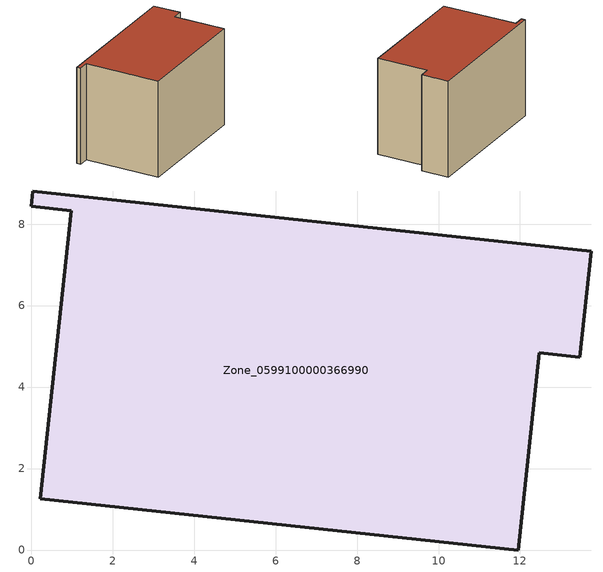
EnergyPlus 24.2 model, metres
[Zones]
Zone_0599100000366990
 floor ground (C_G): 13.75,7.34 13.47,4.73 12.48,4.84 11.96,0 0.23,1.26 0.98,8.33 0,8.44 0.04,8.81 z0
 wall outside (C_F): 13.47,4.73 13.75,7.34 0.04,8.81 0,8.44 0.98,8.33 0.23,1.26 11.96,0 12.48,4.84 13.47,4.73 z0:9.2
 roof outside (C_R): 0.23,1.26 11.96,0 12.48,4.84 13.47,4.73 13.75,7.34 0.04,8.81 0,8.44 0.98,8.33 z9.2
[BUILDING]
Pand.0599100000366990: North Axis=0; Terrain=City; Loads Convergence Tolerance Value=0.04; Temperature Convergence Tolerance Value=0.4; Solar Distribution=FullExterior; Maximum Number of Warmup Days=25; Minimum Number of Warmup Days=1
[Site:Location]
Rotterdam.The.Hague.AP_ZH_NLD Design_Conditions: Latitude=51.96; Longitude=4.45; Time Zone=1; Elevation=-4.5
[SITE:GROUNDTEMPERATURE:BUILDINGSURFACE]
18, 18, 18, 18, 18, 18, 18, 18, 18, 18, 18, 18
[MATERIAL] Thermal Absorptance=0.9; Solar Absorptance=0.7; Visible Absorptance=0.7
Name | Roughness | Thickness | Conductivity | Density | Specific Heat
G.TI.1992-2005 | MediumSmooth | 0.15 | 0.06 | 540 | 1210
F.TI.1992-2005 | Rough | 0.3 | 0.12 | 1920 | 840
R.TI.1992-2005 | MediumRough | 0.2 | 0.08 | 1500 | 1000
[CONSTRUCTION]
C_G: G.TI.1992-2005
C_F: F.TI.1992-2005
C_R: R.TI.1992-2005
[ZONE]
Zone_0599100000366990: Type=1; Multiplier=1; Ceiling Height=Autocalculate; Volume=Autocalculate; Floor Area=autocalculate; Part of Total Floor Area=Yes
[ZONEINFILTRATION:DESIGNFLOWRATE]
Infil_Zone_0599100000366990: Zone or ZoneList or Space or SpaceList=Zone_0599100000366990; Schedule=AlwaysOn; Design Flow Rate Calculation Method=Flow/Area; Flow Rate per Floor Area=0.0015; Constant Term Coefficient=1; Temperature Term Coefficient=0; Velocity Term Coefficient=0; Velocity Squared Term Coefficient=0
[HVACTEMPLATE:ZONE:IDEALLOADSAIRSYSTEM]
Zone_0599100000366990: Maximum Heating Supply Air Temperature=50; Minimum Cooling Supply Air Temperature=13; Maximum Heating Supply Air Humidity Ratio=0.0156; Minimum Cooling Supply Air Humidity Ratio=0.0077; Heating Limit=NoLimit; Cooling Limit=NoLimit; Dehumidification Control Type=ConstantSensibleHeatRatio; Cooling Sensible Heat Ratio=0.7; Dehumidification Setpoint=60; Humidification Control Type=None; Humidification Setpoint=30; Outdoor Air Method=None; Outdoor Air Flow Rate per Person=0.00944; Outdoor Air Flow Rate per Zone Floor Area=0; Outdoor Air Flow Rate per Zone=0; Demand Controlled Ventilation Type=None; Outdoor Air Economizer Type=NoEconomizer; Heat Recovery Type=None; Sensible Heat Recovery Effectiveness=0.7; Latent Heat Recovery Effectiveness=0.65
[ZONECONTROL:THERMOSTAT]
ThermostatControl_Zone_0599100000366990: Zone or ZoneList=Zone_0599100000366990; Control Type Schedule=DualSetpointControlType; Control 1=Thermostat_Zone_0599100000366990; Temperature Difference Between Cutout And Setpoint=0
[THERMOSTATSETPOINT:DUALSETPOINT]
Thermostat_Zone_0599100000366990: Heating Setpoint Temperature Schedule=HeatingSetpoint_Zone_0599100000366990; Cooling Setpoint Temperature Schedule=CoolingSetpoint_Zone_0599100000366990
[SCHEDULE:COMPACT]
HeatingSetpoint_Zone_0599100000366990: Through: 12/31, For: AllDays, Until: 24:00, 21
CoolingSetpoint_Zone_0599100000366990: Through: 12/31, For: AllDays, Until: 24:00, 24
DualSetpointControlType: Through: 12/31, For: AllDays, Until: 24:00, 4
AlwaysOn: Through: 12/31, For: AllDays, Until: 24:00, 1
